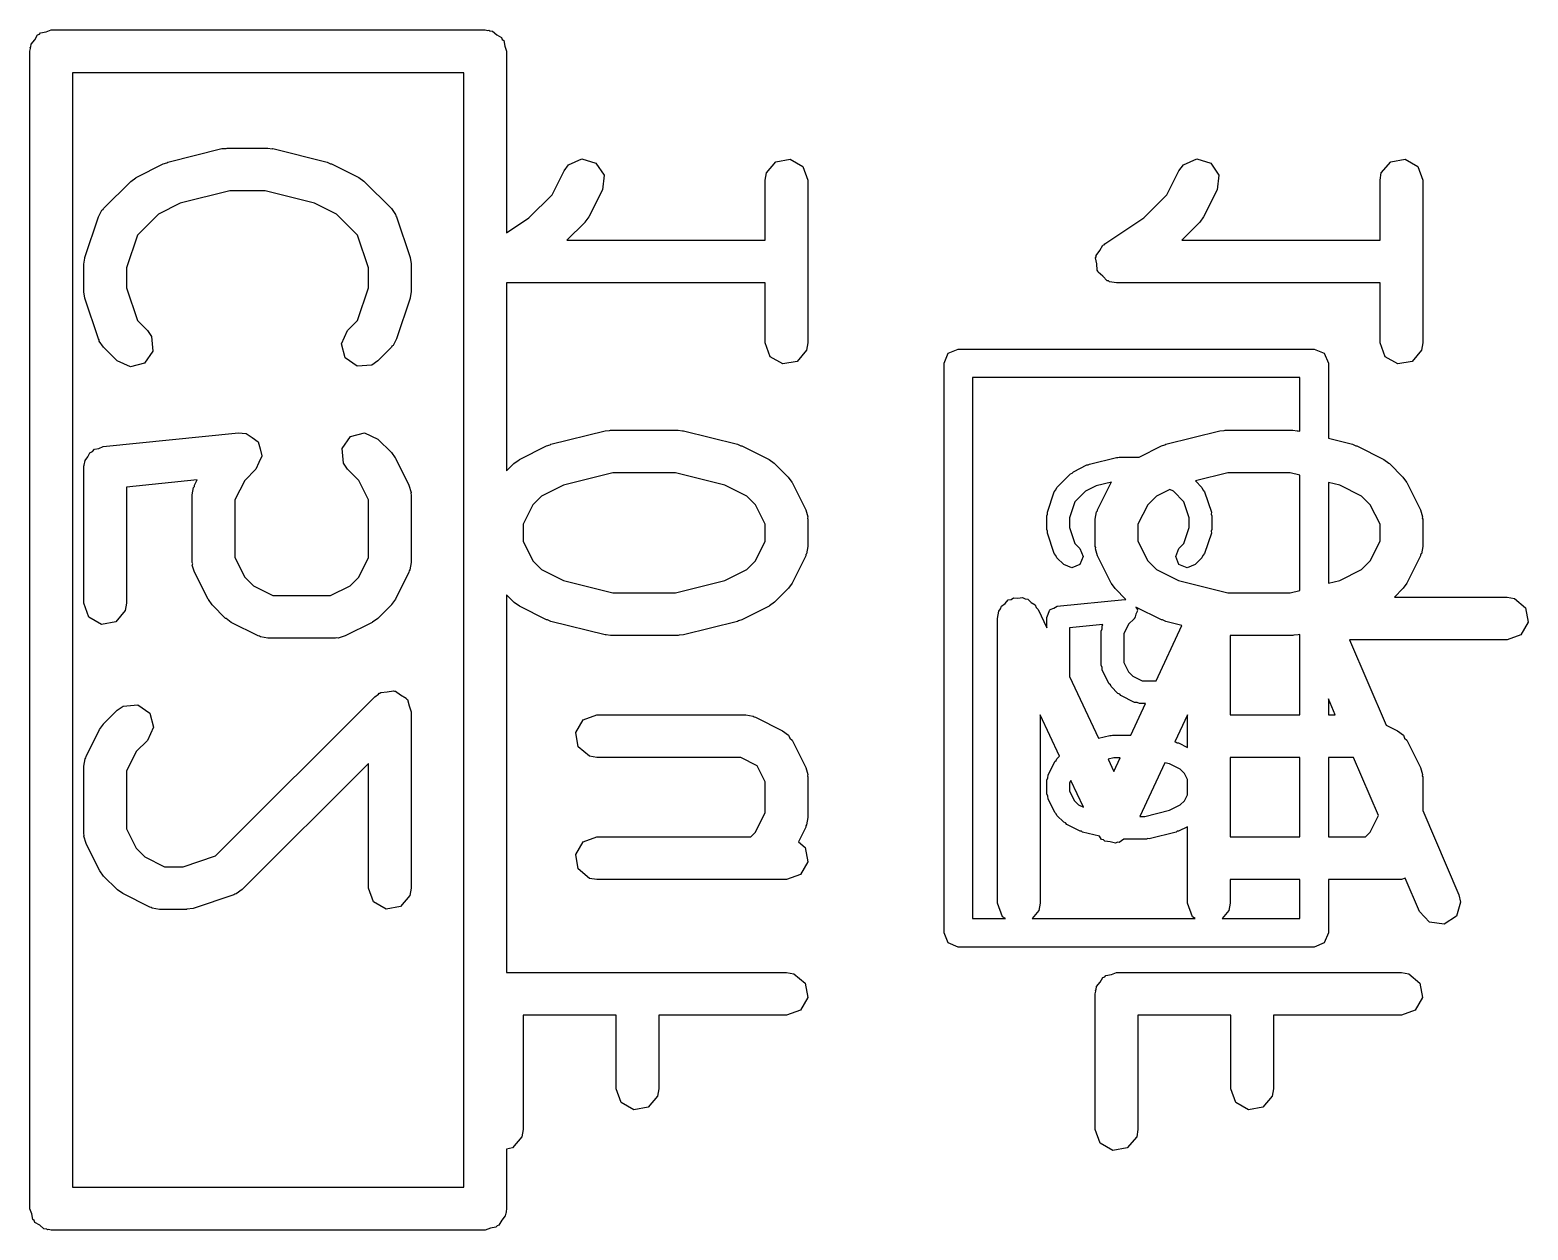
# Model space of a CAD drawing. Extents: x 0.18 to 5.48, y -2.58 to 1.79.
# Drawn here: x 2.012 to 2.2192, y 0.662 to 0.828 of the extents above; entities that cross this region are included whole.
import ezdxf

# ---------------------------------------------------------------- set-up
doc = ezdxf.new("R2010")
doc.units = 0
doc.header["$MEASUREMENT"] = 0
doc.layers.add('BLACK', color=7, linetype='CONTINUOUS')

msp = doc.modelspace()

# ---------------------------------------------------------------- linework, layer by layer
at = {"layer": 'BLACK', "linetype": 'CONTINUOUS'}
for p, q in [((2.01223, 0.82601), (2.01272, 0.826598)), ((2.01272, 0.826598), (2.0131, 0.827262)), ((2.0131, 0.827262), (2.01335, 0.827353)), ((2.01335, 0.827353), (2.01352, 0.827557)), ((2.01352, 0.827557), (2.01428, 0.82769)), ((2.01428, 0.82769), (2.015, 0.827953)), ((2.015, 0.827953), (2.075, 0.827953)), ((2.075, 0.827953), (2.07538, 0.827885)), ((2.07538, 0.827885), (2.07551, 0.827908)), ((2.07551, 0.827908), (2.07563, 0.827842)), ((2.07563, 0.827842), (2.07601, 0.827775)), ((2.07601, 0.827775), (2.0766, 0.827282)), ((2.0766, 0.827282), (2.07726, 0.826898)), ((2.07726, 0.826898), (2.07735, 0.826648)), ((2.07735, 0.826648), (2.07756, 0.826476)), ((2.07756, 0.826476), (2.07769, 0.825721)), ((2.01205, 0.825), (2.01211, 0.825384)), ((2.01205, 0.665), (2.01205, 0.825)), ((2.01209, 0.825513), (2.01216, 0.825626)), ((2.01211, 0.825384), (2.01209, 0.825513)), ((2.01216, 0.825626), (2.01223, 0.82601)), ((2.07769, 0.825721), (2.07795, 0.825)), ((2.07795, 0.825), (2.07795, 0.799916)), ((2.01795, 0.822047), (2.01795, 0.667953)), ((2.07205, 0.822047), (2.01795, 0.822047)), ((2.07205, 0.667953), (2.07205, 0.822047)), ((2.0311, 0.809671), (2.0386, 0.811546)), ((2.0386, 0.811546), (2.03918, 0.811587)), ((2.03918, 0.811587), (2.03931, 0.811634)), ((2.03931, 0.811634), (2.04494, 0.811634)), ((2.04494, 0.811634), (2.04552, 0.811532)), ((2.04552, 0.811532), (2.04565, 0.811546)), ((2.04565, 0.811546), (2.05315, 0.809671)), ((2.08652, 0.809324), (2.08837, 0.810127)), ((2.08837, 0.810127), (2.09031, 0.809551)), ((2.11519, 0.809737), (2.11718, 0.810087)), ((2.11718, 0.810087), (2.11893, 0.809077)), ((2.17152, 0.809324), (2.17337, 0.810127)), ((2.17337, 0.810127), (2.17531, 0.809551)), ((2.20019, 0.809737), (2.20218, 0.810087)), ((2.20218, 0.810087), (2.20393, 0.809077)), ((2.02674, 0.807573), (2.03049, 0.809448)), ((2.03049, 0.809448), (2.03098, 0.809593)), ((2.03098, 0.809593), (2.0311, 0.809671)), ((2.05315, 0.809671), (2.05362, 0.809464)), ((2.05362, 0.809464), (2.05376, 0.809448)), ((2.05376, 0.809448), (2.05751, 0.807573)), ((2.08425, 0.805179), (2.08591, 0.8085)), ((2.08591, 0.8085), (2.08652, 0.809324)), ((2.09031, 0.809551), (2.09142, 0.807865)), ((2.09142, 0.807865), (2.09119, 0.805859)), ((2.11372, 0.807179), (2.11389, 0.808189)), ((2.11389, 0.808189), (2.11519, 0.809737)), ((2.11893, 0.809077), (2.11962, 0.807179)), ((2.16925, 0.805179), (2.17091, 0.8085)), ((2.17091, 0.8085), (2.17152, 0.809324)), ((2.17531, 0.809551), (2.17642, 0.807865)), ((2.17642, 0.807865), (2.17619, 0.805859)), ((2.19872, 0.807179), (2.19889, 0.808189)), ((2.19889, 0.808189), (2.20019, 0.809737)), ((2.20393, 0.809077), (2.20462, 0.807179)), ((2.02223, 0.80327), (2.02598, 0.80702)), ((2.02598, 0.80702), (2.0267, 0.807526)), ((2.0267, 0.807526), (2.02674, 0.807573)), ((2.05751, 0.807573), (2.05822, 0.807047)), ((2.05822, 0.807047), (2.05827, 0.80702)), ((2.05827, 0.80702), (2.06202, 0.80327)), ((2.09119, 0.805859), (2.08931, 0.802109)), ((2.11372, 0.798884), (2.11372, 0.807179)), ((2.11962, 0.807179), (2.11962, 0.784682)), ((2.17619, 0.805859), (2.17431, 0.802109)), ((2.19872, 0.798884), (2.19872, 0.807179)), ((2.20462, 0.807179), (2.20462, 0.784682)), ((2.03284, 0.804021), (2.02981, 0.802505)), ((2.03968, 0.805729), (2.03284, 0.804021)), ((2.04457, 0.805729), (2.03968, 0.805729)), ((2.05141, 0.804021), (2.04457, 0.805729)), ((2.05444, 0.802505), (2.05141, 0.804021)), ((2.08104, 0.801975), (2.08425, 0.805179)), ((2.16604, 0.801975), (2.16925, 0.805179)), ((2.01964, 0.796492), (2.02151, 0.802116)), ((2.02151, 0.802116), (2.022, 0.803018)), ((2.022, 0.803018), (2.02215, 0.80311)), ((2.02215, 0.80311), (2.02223, 0.80327)), ((2.02981, 0.802505), (2.0269, 0.799587)), ((2.05735, 0.799587), (2.05444, 0.802505)), ((2.06202, 0.80327), (2.06261, 0.80243)), ((2.06261, 0.80243), (2.06263, 0.802254)), ((2.06263, 0.802254), (2.06274, 0.802116)), ((2.06274, 0.802116), (2.06461, 0.796492)), ((2.07795, 0.799916), (2.08104, 0.801975)), ((2.08931, 0.802109), (2.08879, 0.8014)), ((2.16066, 0.798388), (2.16604, 0.801975)), ((2.17431, 0.802109), (2.17379, 0.8014)), ((2.0269, 0.799587), (2.02539, 0.795079)), ((2.05886, 0.795079), (2.05735, 0.799587)), ((2.08876, 0.801342), (2.0863, 0.798884)), ((2.08879, 0.8014), (2.08876, 0.801342)), ((2.17376, 0.801342), (2.1713, 0.798884)), ((2.17379, 0.8014), (2.17376, 0.801342)), ((2.0863, 0.798884), (2.11372, 0.798884)), ((2.15997, 0.79745), (2.1604, 0.798193)), ((2.1604, 0.798193), (2.16056, 0.798251)), ((2.16056, 0.798251), (2.16066, 0.798388)), ((2.1713, 0.798884), (2.19872, 0.798884)), ((2.01949, 0.795558), (2.01964, 0.796427)), ((2.01949, 0.791808), (2.01949, 0.795558)), ((2.01964, 0.796427), (2.01964, 0.796492)), ((2.06461, 0.796492), (2.06474, 0.795618)), ((2.06474, 0.795618), (2.06476, 0.795558)), ((2.06476, 0.795558), (2.06476, 0.791808)), ((2.15939, 0.796444), (2.15948, 0.796591)), ((2.15954, 0.7956), (2.15939, 0.796444)), ((2.15946, 0.79676), (2.15997, 0.79745)), ((2.15948, 0.796591), (2.15946, 0.79676)), ((2.15959, 0.794744), (2.15954, 0.7956)), ((2.02539, 0.795079), (2.02539, 0.792288)), ((2.05886, 0.792288), (2.05886, 0.795079)), ((2.15971, 0.794622), (2.15959, 0.794744)), ((2.15974, 0.794454), (2.15971, 0.794622)), ((2.1604, 0.793904), (2.15974, 0.794454)), ((2.16099, 0.793284), (2.1604, 0.793904)), ((2.01951, 0.791748), (2.01949, 0.791808)), ((2.01964, 0.790875), (2.01951, 0.791748)), ((2.02539, 0.792288), (2.0269, 0.787779)), ((2.05735, 0.787779), (2.05886, 0.792288)), ((2.06476, 0.791808), (2.06461, 0.790939)), ((2.11372, 0.792978), (2.07795, 0.792978)), ((2.07795, 0.792978), (2.07795, 0.767015)), ((2.11372, 0.784682), (2.11372, 0.792978)), ((2.16116, 0.793265), (2.16099, 0.793284)), ((2.16129, 0.793156), (2.16116, 0.793265)), ((2.1623, 0.792978), (2.16129, 0.793156)), ((2.19872, 0.792978), (2.1623, 0.792978)), ((2.19872, 0.784682), (2.19872, 0.792978)), ((2.02151, 0.78525), (2.01964, 0.790875)), ((2.06461, 0.790875), (2.06274, 0.78525)), ((2.06461, 0.790939), (2.06461, 0.790875)), ((2.0269, 0.787779), (2.02828, 0.786397)), ((2.05597, 0.786397), (2.05735, 0.787779)), ((2.02162, 0.785112), (2.02151, 0.78525)), ((2.02164, 0.784936), (2.02162, 0.785112)), ((2.02828, 0.786397), (2.02887, 0.785557)), ((2.02887, 0.785557), (2.02904, 0.783545)), ((2.05512, 0.784567), (2.05597, 0.786397)), ((2.06274, 0.78525), (2.06225, 0.784349)), ((2.02223, 0.784096), (2.02164, 0.784936)), ((2.0241, 0.782221), (2.02223, 0.784096)), ((2.02904, 0.783545), (2.02788, 0.781891)), ((2.05564, 0.782616), (2.05512, 0.784567)), ((2.06202, 0.784096), (2.06015, 0.782221)), ((2.0621, 0.784256), (2.06202, 0.784096)), ((2.06225, 0.784349), (2.0621, 0.784256)), ((2.11441, 0.782784), (2.11372, 0.784682)), ((2.11944, 0.783672), (2.11814, 0.782125)), ((2.11962, 0.784682), (2.11944, 0.783672)), ((2.13843, 0.78187), (2.139, 0.783262)), ((2.139, 0.783262), (2.14039, 0.783839)), ((2.14039, 0.783839), (2.18961, 0.783839)), ((2.18961, 0.783839), (2.191, 0.783262)), ((2.191, 0.783262), (2.19157, 0.78187)), ((2.19941, 0.782784), (2.19872, 0.784682)), ((2.20444, 0.783672), (2.20314, 0.782125)), ((2.20462, 0.784682), (2.20444, 0.783672)), ((2.02593, 0.781368), (2.0241, 0.782221)), ((2.02788, 0.781891), (2.02593, 0.781368)), ((2.0573, 0.781457), (2.05564, 0.782616)), ((2.05931, 0.781633), (2.0573, 0.781457)), ((2.06015, 0.782221), (2.05931, 0.781633)), ((2.11616, 0.781774), (2.11441, 0.782784)), ((2.11814, 0.782125), (2.11616, 0.781774)), ((2.13843, 0.70313), (2.13843, 0.78187)), ((2.19157, 0.78187), (2.19157, 0.771502)), ((2.20116, 0.781774), (2.19941, 0.782784)), ((2.20314, 0.782125), (2.20116, 0.781774)), ((2.14236, 0.779902), (2.14236, 0.705098)), ((2.18764, 0.779902), (2.14236, 0.779902)), ((2.18764, 0.772486), (2.18764, 0.779902)), ((2.09217, 0.77259), (2.0923, 0.772637)), ((2.0923, 0.772637), (2.10167, 0.772637)), ((2.10167, 0.772637), (2.10225, 0.772535)), ((2.17717, 0.77259), (2.1773, 0.772637)), ((2.1773, 0.772637), (2.18667, 0.772637)), ((2.18667, 0.772637), (2.18725, 0.772535)), ((2.02215, 0.770375), (2.04089, 0.772249)), ((2.04089, 0.772249), (2.04192, 0.772173)), ((2.04192, 0.772173), (2.04193, 0.772162)), ((2.04193, 0.772162), (2.04195, 0.772163)), ((2.04195, 0.772163), (2.04276, 0.771595)), ((2.04276, 0.771595), (2.04359, 0.771035)), ((2.04359, 0.771035), (2.04359, 0.771016)), ((2.04359, 0.771016), (2.04361, 0.771005)), ((2.04361, 0.771005), (2.04386, 0.770046)), ((2.05521, 0.770075), (2.05637, 0.77173)), ((2.05637, 0.77173), (2.05832, 0.772253)), ((2.05832, 0.772253), (2.06015, 0.771399)), ((2.06015, 0.771399), (2.06202, 0.769524)), ((2.08348, 0.77045), (2.08397, 0.770596)), ((2.08397, 0.770596), (2.08408, 0.770674)), ((2.08408, 0.770674), (2.09158, 0.772549)), ((2.09158, 0.772549), (2.09217, 0.77259)), ((2.10225, 0.772535), (2.10239, 0.772549)), ((2.10239, 0.772549), (2.10989, 0.770674)), ((2.10989, 0.770674), (2.11035, 0.770466)), ((2.16848, 0.77045), (2.16897, 0.770596)), ((2.16897, 0.770596), (2.16908, 0.770674)), ((2.16908, 0.770674), (2.17658, 0.772549)), ((2.17658, 0.772549), (2.17717, 0.77259)), ((2.18725, 0.772535), (2.18739, 0.772549)), ((2.18739, 0.772549), (2.18764, 0.772486)), ((2.19157, 0.771502), (2.19489, 0.770674)), ((2.19489, 0.770674), (2.19535, 0.770466)), ((2.01967, 0.768446), (2.02007, 0.768927)), ((2.02007, 0.768927), (2.02033, 0.769498)), ((2.02033, 0.769498), (2.0207, 0.769677)), ((2.0207, 0.769677), (2.02096, 0.769994)), ((2.02096, 0.769994), (2.02158, 0.770102)), ((2.02158, 0.770102), (2.02215, 0.770375)), ((2.04413, 0.769054), (2.04371, 0.768155)), ((2.04386, 0.770046), (2.04413, 0.76909)), ((2.04413, 0.76909), (2.04412, 0.769073)), ((2.04412, 0.769073), (2.04413, 0.769054)), ((2.05538, 0.768063), (2.05521, 0.770075)), ((2.06202, 0.769524), (2.06253, 0.768801)), ((2.06253, 0.768801), (2.06258, 0.768757)), ((2.06258, 0.768757), (2.06445, 0.765007)), ((2.07896, 0.768022), (2.07968, 0.768529)), ((2.07968, 0.768529), (2.07973, 0.768576)), ((2.07973, 0.768576), (2.08348, 0.77045)), ((2.11035, 0.770466), (2.11049, 0.77045)), ((2.11049, 0.77045), (2.11424, 0.768576)), ((2.11424, 0.768576), (2.11495, 0.76805)), ((2.15853, 0.767931), (2.16227, 0.768868)), ((2.16227, 0.768868), (2.16247, 0.768839)), ((2.16247, 0.768839), (2.16266, 0.768915)), ((2.16266, 0.768915), (2.16541, 0.768915)), ((2.16541, 0.768915), (2.16848, 0.77045)), ((2.19535, 0.770466), (2.19549, 0.77045)), ((2.19549, 0.77045), (2.19924, 0.768576)), ((2.19924, 0.768576), (2.19995, 0.76805)), ((2.01949, 0.767436), (2.01951, 0.76759)), ((2.01949, 0.748689), (2.01949, 0.767436)), ((2.0195, 0.767657), (2.01955, 0.767769)), ((2.01951, 0.76759), (2.0195, 0.767657)), ((2.01955, 0.767769), (2.01967, 0.768446)), ((2.04328, 0.767223), (2.04174, 0.765687)), ((2.0433, 0.767249), (2.04328, 0.767241)), ((2.04328, 0.767241), (2.04328, 0.767223)), ((2.04371, 0.768155), (2.0433, 0.767249)), ((2.05597, 0.767223), (2.05538, 0.768063)), ((2.05751, 0.765687), (2.05597, 0.767223)), ((2.07795, 0.767015), (2.07896, 0.768022)), ((2.09266, 0.766731), (2.08583, 0.765023)), ((2.10131, 0.766731), (2.09266, 0.766731)), ((2.10814, 0.765023), (2.10131, 0.766731)), ((2.11495, 0.76805), (2.11501, 0.768022)), ((2.11501, 0.768022), (2.11688, 0.766148)), ((2.15404, 0.764705), (2.15592, 0.766579)), ((2.15592, 0.766579), (2.15616, 0.766679)), ((2.15616, 0.766679), (2.15633, 0.766874)), ((2.15633, 0.766874), (2.1582, 0.767812)), ((2.1582, 0.767812), (2.15838, 0.767824)), ((2.15838, 0.767824), (2.15853, 0.767931)), ((2.17766, 0.766731), (2.17318, 0.76561)), ((2.18631, 0.766731), (2.17766, 0.766731)), ((2.18764, 0.766399), (2.18631, 0.766731)), ((2.18764, 0.750472), (2.18764, 0.766399)), ((2.19995, 0.76805), (2.20001, 0.768022)), ((2.20001, 0.768022), (2.20188, 0.766148)), ((2.03516, 0.765741), (2.02539, 0.764764)), ((2.02539, 0.764764), (2.02539, 0.748689)), ((2.03449, 0.763687), (2.03466, 0.764697)), ((2.03466, 0.764697), (2.03478, 0.764832)), ((2.03478, 0.764832), (2.0348, 0.765007)), ((2.0348, 0.765007), (2.03516, 0.765741)), ((2.04174, 0.765687), (2.04039, 0.76299)), ((2.05886, 0.76299), (2.05751, 0.765687)), ((2.06445, 0.765007), (2.06474, 0.764024)), ((2.08583, 0.765023), (2.0828, 0.763508)), ((2.11117, 0.763508), (2.10814, 0.765023)), ((2.11688, 0.766148), (2.11739, 0.765425)), ((2.11739, 0.765425), (2.11743, 0.76538)), ((2.11743, 0.76538), (2.11931, 0.761631)), ((2.15366, 0.764089), (2.1539, 0.764366)), ((2.1539, 0.764366), (2.15404, 0.764705)), ((2.15946, 0.764917), (2.15797, 0.764172)), ((2.16158, 0.765449), (2.15946, 0.764917)), ((2.15966, 0.761631), (2.16153, 0.76538)), ((2.16153, 0.76538), (2.16158, 0.765449)), ((2.16964, 0.76443), (2.1678, 0.763508)), ((2.17016, 0.764172), (2.16964, 0.76443)), ((2.17318, 0.76561), (2.17408, 0.764705)), ((2.17408, 0.764705), (2.17422, 0.764366)), ((2.17422, 0.764366), (2.17446, 0.764089)), ((2.19314, 0.765023), (2.19157, 0.765414)), ((2.19157, 0.765414), (2.19157, 0.751457)), ((2.19617, 0.763508), (2.19314, 0.765023)), ((2.20188, 0.766148), (2.20239, 0.765425)), ((2.20239, 0.765425), (2.20243, 0.76538)), ((2.20243, 0.76538), (2.20431, 0.761631)), ((2.03449, 0.754313), (2.03449, 0.763687)), ((2.04039, 0.76299), (2.04039, 0.75501)), ((2.05886, 0.75501), (2.05886, 0.76299)), ((2.06474, 0.764024), (2.0647, 0.763853)), ((2.0647, 0.763853), (2.06476, 0.763687)), ((2.06476, 0.763687), (2.06476, 0.754313)), ((2.0816, 0.762311), (2.08025, 0.759613)), ((2.0828, 0.763508), (2.0816, 0.762311)), ((2.11237, 0.762311), (2.11117, 0.763508)), ((2.11372, 0.759613), (2.11237, 0.762311)), ((2.15273, 0.761277), (2.15366, 0.764089)), ((2.15653, 0.76274), (2.15579, 0.760523)), ((2.15797, 0.764172), (2.15653, 0.76274)), ((2.1666, 0.762311), (2.16525, 0.759613)), ((2.1678, 0.763508), (2.1666, 0.762311)), ((2.17159, 0.76274), (2.17016, 0.764172)), ((2.17233, 0.760523), (2.17159, 0.76274)), ((2.17446, 0.764089), (2.1754, 0.761277)), ((2.19737, 0.762311), (2.19617, 0.763508)), ((2.19872, 0.759613), (2.19737, 0.762311)), ((2.11931, 0.761631), (2.1196, 0.760648)), ((2.1196, 0.760648), (2.11956, 0.760476)), ((2.11956, 0.760476), (2.11962, 0.76031)), ((2.11962, 0.76031), (2.11962, 0.756561)), ((2.15265, 0.760779), (2.15274, 0.761018)), ((2.15265, 0.758904), (2.15265, 0.760779)), ((2.15274, 0.761018), (2.15273, 0.761277)), ((2.15579, 0.760523), (2.15579, 0.75916)), ((2.15935, 0.76031), (2.15952, 0.76132)), ((2.15935, 0.756561), (2.15935, 0.76031)), ((2.15952, 0.76132), (2.15964, 0.761455)), ((2.15964, 0.761455), (2.15966, 0.761631)), ((2.17233, 0.75916), (2.17233, 0.760523)), ((2.1754, 0.761277), (2.17538, 0.761018)), ((2.17538, 0.761018), (2.17548, 0.760779)), ((2.17548, 0.760779), (2.17548, 0.758904)), ((2.20431, 0.761631), (2.2046, 0.760648)), ((2.2046, 0.760648), (2.20456, 0.760476)), ((2.20456, 0.760476), (2.20462, 0.76031)), ((2.20462, 0.76031), (2.20462, 0.756561)), ((2.08025, 0.759613), (2.08025, 0.757258)), ((2.11372, 0.757258), (2.11372, 0.759613)), ((2.15274, 0.758665), (2.15265, 0.758904)), ((2.15273, 0.758406), (2.15274, 0.758665)), ((2.15366, 0.755594), (2.15273, 0.758406)), ((2.15579, 0.75916), (2.15653, 0.756943)), ((2.16525, 0.759613), (2.16525, 0.757258)), ((2.17159, 0.756943), (2.17233, 0.75916)), ((2.1754, 0.758406), (2.17446, 0.755594)), ((2.17548, 0.758904), (2.17538, 0.758665)), ((2.17538, 0.758665), (2.1754, 0.758406)), ((2.19872, 0.757258), (2.19872, 0.759613)), ((2.08025, 0.757258), (2.0816, 0.75456)), ((2.11237, 0.75456), (2.11372, 0.757258)), ((2.11962, 0.756561), (2.11944, 0.755551)), ((2.15653, 0.756943), (2.15721, 0.756268)), ((2.15721, 0.756268), (2.15767, 0.755155)), ((2.15941, 0.756395), (2.15935, 0.756561)), ((2.15937, 0.756223), (2.15941, 0.756395)), ((2.15966, 0.75524), (2.15937, 0.756223)), ((2.16525, 0.757258), (2.1666, 0.75456)), ((2.17046, 0.755155), (2.17092, 0.756268)), ((2.17092, 0.756268), (2.17159, 0.756943)), ((2.19737, 0.75456), (2.19872, 0.757258)), ((2.20462, 0.756561), (2.20444, 0.755551)), ((2.03455, 0.754147), (2.03449, 0.754313)), ((2.0345, 0.753976), (2.03455, 0.754147)), ((2.0348, 0.752993), (2.0345, 0.753976)), ((2.04039, 0.75501), (2.04174, 0.752313)), ((2.05751, 0.752313), (2.05886, 0.75501)), ((2.06476, 0.754313), (2.06458, 0.753303)), ((2.0816, 0.75456), (2.0828, 0.753363)), ((2.11117, 0.753363), (2.11237, 0.75456)), ((2.11931, 0.75524), (2.11743, 0.751491)), ((2.11933, 0.755416), (2.11931, 0.75524)), ((2.11944, 0.755551), (2.11933, 0.755416)), ((2.1539, 0.755317), (2.15366, 0.755594)), ((2.15404, 0.754979), (2.1539, 0.755317)), ((2.15498, 0.754041), (2.15404, 0.754979)), ((2.15609, 0.75358), (2.15498, 0.754041)), ((2.15721, 0.754041), (2.15609, 0.75358)), ((2.15767, 0.755155), (2.15721, 0.754041)), ((2.16153, 0.751491), (2.15966, 0.75524)), ((2.1666, 0.75456), (2.1678, 0.753363)), ((2.17092, 0.754041), (2.17046, 0.755155)), ((2.17203, 0.75358), (2.17092, 0.754041)), ((2.17314, 0.754041), (2.17203, 0.75358)), ((2.17408, 0.754979), (2.17314, 0.754041)), ((2.17422, 0.755317), (2.17408, 0.754979)), ((2.17446, 0.755594), (2.17422, 0.755317)), ((2.19617, 0.753363), (2.19737, 0.75456)), ((2.20431, 0.75524), (2.20243, 0.751491)), ((2.20433, 0.755416), (2.20431, 0.75524)), ((2.20444, 0.755551), (2.20433, 0.755416)), ((2.03667, 0.749243), (2.0348, 0.752993)), ((2.04174, 0.752313), (2.04294, 0.751116)), ((2.05631, 0.751116), (2.05751, 0.752313)), ((2.06445, 0.752993), (2.06258, 0.749243)), ((2.06447, 0.753168), (2.06445, 0.752993)), ((2.06458, 0.753303), (2.06447, 0.753168)), ((2.0828, 0.753363), (2.08583, 0.751848)), ((2.10814, 0.751848), (2.11117, 0.753363)), ((2.1678, 0.753363), (2.17083, 0.751848)), ((2.19314, 0.751848), (2.19617, 0.753363)), ((2.04294, 0.751116), (2.04563, 0.749767)), ((2.05361, 0.749767), (2.05631, 0.751116)), ((2.07896, 0.748849), (2.07795, 0.749856)), ((2.07795, 0.749856), (2.07795, 0.697646)), ((2.08583, 0.751848), (2.09266, 0.75014)), ((2.09266, 0.75014), (2.10131, 0.75014)), ((2.10131, 0.75014), (2.10814, 0.751848)), ((2.11688, 0.750723), (2.11501, 0.748849)), ((2.11691, 0.750782), (2.11688, 0.750723)), ((2.11743, 0.751491), (2.11691, 0.750782)), ((2.16158, 0.751446), (2.16153, 0.751491)), ((2.16209, 0.750723), (2.16158, 0.751446)), ((2.16358, 0.749226), (2.16209, 0.750723)), ((2.17083, 0.751848), (2.17766, 0.75014)), ((2.17766, 0.75014), (2.18631, 0.75014)), ((2.18631, 0.75014), (2.18764, 0.750472)), ((2.19157, 0.751457), (2.19314, 0.751848)), ((2.20188, 0.750723), (2.20071, 0.749552)), ((2.20191, 0.750782), (2.20188, 0.750723)), ((2.20243, 0.751491), (2.20191, 0.750782)), ((2.02018, 0.746791), (2.01949, 0.748689)), ((2.02539, 0.748689), (2.02521, 0.747679)), ((2.03672, 0.749199), (2.03667, 0.749243)), ((2.03723, 0.748476), (2.03672, 0.749199)), ((2.0391, 0.746601), (2.03723, 0.748476)), ((2.04563, 0.749767), (2.05361, 0.749767)), ((2.06202, 0.748476), (2.06015, 0.746601)), ((2.06205, 0.748534), (2.06202, 0.748476)), ((2.06258, 0.749243), (2.06205, 0.748534)), ((2.07902, 0.748821), (2.07896, 0.748849)), ((2.07973, 0.748295), (2.07902, 0.748821)), ((2.08348, 0.746421), (2.07973, 0.748295)), ((2.11424, 0.748295), (2.11049, 0.746421)), ((2.11428, 0.748342), (2.11424, 0.748295)), ((2.11501, 0.748849), (2.11428, 0.748342)), ((2.14601, 0.747609), (2.14626, 0.747911)), ((2.14626, 0.747911), (2.14637, 0.748292)), ((2.14637, 0.748292), (2.14689, 0.748662)), ((2.14689, 0.748662), (2.14731, 0.749156)), ((2.14731, 0.749156), (2.1477, 0.749225)), ((2.1477, 0.749225), (2.14802, 0.749451)), ((2.14802, 0.749451), (2.14866, 0.749395)), ((2.14866, 0.749395), (2.1493, 0.749507)), ((2.1493, 0.749507), (2.14964, 0.74931)), ((2.14964, 0.74931), (2.15003, 0.749276)), ((2.15003, 0.749276), (2.15049, 0.74882)), ((2.15049, 0.74882), (2.15105, 0.748497)), ((2.15105, 0.748497), (2.15118, 0.748127)), ((2.15118, 0.748127), (2.15146, 0.747848)), ((2.15146, 0.747848), (2.15265, 0.74531)), ((2.153, 0.747715), (2.15307, 0.747755)), ((2.15307, 0.747755), (2.15311, 0.747832)), ((2.15311, 0.747832), (2.1536, 0.748035)), ((2.1536, 0.748035), (2.15406, 0.748285)), ((2.15406, 0.748285), (2.16344, 0.749223)), ((2.16344, 0.749223), (2.16352, 0.749199)), ((2.16352, 0.749199), (2.16358, 0.749226)), ((2.16848, 0.746421), (2.16497, 0.748176)), ((2.16497, 0.748176), (2.16516, 0.747812)), ((2.16516, 0.747812), (2.16514, 0.747733)), ((2.20071, 0.749552), (2.21628, 0.749552)), ((2.21628, 0.749552), (2.21729, 0.749374)), ((2.21729, 0.749374), (2.21883, 0.748076)), ((2.21883, 0.748076), (2.21918, 0.746086)), ((2.02193, 0.745781), (2.02018, 0.746791)), ((2.02392, 0.746132), (2.02193, 0.745781)), ((2.02521, 0.747679), (2.02392, 0.746132)), ((2.03916, 0.746574), (2.0391, 0.746601)), ((2.03987, 0.746048), (2.03916, 0.746574)), ((2.04362, 0.744173), (2.03987, 0.746048)), ((2.05938, 0.746048), (2.05563, 0.744173)), ((2.05943, 0.746095), (2.05938, 0.746048)), ((2.06015, 0.746601), (2.05943, 0.746095)), ((2.08362, 0.746405), (2.08348, 0.746421)), ((2.08408, 0.746197), (2.08362, 0.746405)), ((2.09158, 0.744322), (2.08408, 0.746197)), ((2.10989, 0.746197), (2.10239, 0.744322)), ((2.11, 0.746275), (2.10989, 0.746197)), ((2.11049, 0.746421), (2.11, 0.746275)), ((2.14583, 0.746599), (2.14601, 0.747609)), ((2.14583, 0.707229), (2.14583, 0.746599)), ((2.15265, 0.746718), (2.15285, 0.747208)), ((2.15265, 0.74531), (2.15265, 0.746718)), ((2.15285, 0.747208), (2.153, 0.747715)), ((2.16041, 0.745755), (2.15579, 0.745293)), ((2.16031, 0.745548), (2.16041, 0.745755)), ((2.16395, 0.745785), (2.16329, 0.744472)), ((2.16471, 0.746542), (2.16395, 0.745785)), ((2.16474, 0.746619), (2.16471, 0.746542)), ((2.16481, 0.746658), (2.16474, 0.746619)), ((2.16497, 0.747166), (2.16481, 0.746658)), ((2.16517, 0.747656), (2.16497, 0.747166)), ((2.16514, 0.747733), (2.16517, 0.747656)), ((2.16862, 0.746405), (2.16848, 0.746421)), ((2.16908, 0.746197), (2.16862, 0.746405)), ((2.17132, 0.745636), (2.16908, 0.746197)), ((2.21918, 0.746086), (2.21817, 0.744337)), ((2.04379, 0.744153), (2.04362, 0.744173)), ((2.04393, 0.744039), (2.04379, 0.744153)), ((2.04494, 0.743861), (2.04393, 0.744039)), ((2.05431, 0.743861), (2.04494, 0.743861)), ((2.05448, 0.743922), (2.05431, 0.743861)), ((2.05465, 0.743881), (2.05448, 0.743922)), ((2.05563, 0.744173), (2.05465, 0.743881)), ((2.09172, 0.744336), (2.09158, 0.744322)), ((2.0923, 0.744234), (2.09172, 0.744336)), ((2.10167, 0.744234), (2.0923, 0.744234)), ((2.1018, 0.744281), (2.10167, 0.744234)), ((2.10239, 0.744322), (2.1018, 0.744281)), ((2.15579, 0.745293), (2.15579, 0.738561)), ((2.16014, 0.744843), (2.16028, 0.745182)), ((2.16014, 0.740157), (2.16014, 0.744843)), ((2.16028, 0.745182), (2.16031, 0.745548)), ((2.16329, 0.744472), (2.16329, 0.740528)), ((2.16775, 0.737982), (2.17132, 0.745636)), ((2.18667, 0.744234), (2.17798, 0.744234)), ((2.17798, 0.744234), (2.17798, 0.733267)), ((2.1868, 0.744281), (2.18667, 0.744234)), ((2.18739, 0.744322), (2.1868, 0.744281)), ((2.18764, 0.744385), (2.18739, 0.744322)), ((2.18764, 0.733267), (2.18764, 0.744385)), ((2.21628, 0.743646), (2.19451, 0.743646)), ((2.19451, 0.743646), (2.19956, 0.731857)), ((2.21817, 0.744337), (2.21628, 0.743646)), ((2.16028, 0.739818), (2.16014, 0.740157)), ((2.16031, 0.739452), (2.16028, 0.739818)), ((2.16329, 0.740528), (2.16395, 0.739215)), ((2.15579, 0.738561), (2.15977, 0.730044)), ((2.16125, 0.737577), (2.16031, 0.739452)), ((2.16144, 0.737408), (2.16125, 0.737577)), ((2.16154, 0.737168), (2.16144, 0.737408)), ((2.16395, 0.739215), (2.16453, 0.738639)), ((2.16453, 0.738639), (2.16584, 0.737982)), ((2.16584, 0.737982), (2.16775, 0.737982)), ((2.03772, 0.713774), (2.05972, 0.735779)), ((2.05972, 0.735779), (2.06025, 0.736148)), ((2.06025, 0.736148), (2.06033, 0.736248)), ((2.06033, 0.736248), (2.06041, 0.736262)), ((2.06041, 0.736262), (2.06056, 0.736367)), ((2.06056, 0.736367), (2.06145, 0.736444)), ((2.06145, 0.736444), (2.06232, 0.736599)), ((2.06232, 0.736599), (2.06244, 0.736531)), ((2.06244, 0.736531), (2.06257, 0.736543)), ((2.06257, 0.736543), (2.0633, 0.736033)), ((2.0633, 0.736033), (2.06407, 0.735589)), ((2.06407, 0.735589), (2.06412, 0.735462)), ((2.06412, 0.735462), (2.06423, 0.735384)), ((2.06423, 0.735384), (2.06446, 0.734526)), ((2.16248, 0.736231), (2.16154, 0.737168)), ((2.16272, 0.736132), (2.16248, 0.736231)), ((2.16289, 0.735936), (2.16272, 0.736132)), ((2.16476, 0.734998), (2.16289, 0.735936)), ((2.19253, 0.733267), (2.19157, 0.735499)), ((2.19157, 0.735499), (2.19157, 0.733267)), ((2.02223, 0.732029), (2.0241, 0.733904)), ((2.0241, 0.733904), (2.02494, 0.734492)), ((2.02494, 0.734492), (2.02695, 0.734668)), ((2.02695, 0.734668), (2.02861, 0.733509)), ((2.02861, 0.733509), (2.02913, 0.731559)), ((2.06446, 0.734526), (2.06476, 0.733691)), ((2.06476, 0.733691), (2.06476, 0.709319)), ((2.08852, 0.732576), (2.09042, 0.733267)), ((2.09042, 0.733267), (2.11104, 0.733267)), ((2.11104, 0.733267), (2.11205, 0.733089)), ((2.15441, 0.727572), (2.15174, 0.733289)), ((2.15174, 0.733289), (2.15174, 0.707229)), ((2.16425, 0.730483), (2.16628, 0.734832)), ((2.16513, 0.734972), (2.16476, 0.734998)), ((2.16547, 0.734832), (2.16513, 0.734972)), ((2.16628, 0.734832), (2.16547, 0.734832)), ((2.17208, 0.733289), (2.17033, 0.729549)), ((2.17208, 0.728769), (2.17208, 0.733289)), ((2.17798, 0.733267), (2.18764, 0.733267)), ((2.19157, 0.733267), (2.19253, 0.733267)), ((2.0198, 0.727512), (2.02167, 0.731262)), ((2.02167, 0.731262), (2.0222, 0.731971)), ((2.0222, 0.731971), (2.02223, 0.732029)), ((2.02913, 0.731559), (2.02828, 0.729728)), ((2.08751, 0.730827), (2.08852, 0.732576)), ((2.11205, 0.733089), (2.11219, 0.732975)), ((2.11219, 0.732975), (2.11236, 0.732955)), ((2.11236, 0.732955), (2.11611, 0.73108)), ((2.19956, 0.731857), (2.20111, 0.73108)), ((2.02828, 0.729728), (2.02674, 0.728192)), ((2.08786, 0.728838), (2.08751, 0.730827)), ((2.11611, 0.73108), (2.11694, 0.730469)), ((2.11694, 0.730469), (2.11711, 0.730064)), ((2.11711, 0.730064), (2.11743, 0.72976)), ((2.11743, 0.72976), (2.11931, 0.72601)), ((2.15977, 0.730044), (2.16134, 0.730436)), ((2.16134, 0.730436), (2.16153, 0.730406)), ((2.16153, 0.730406), (2.16172, 0.730483)), ((2.16172, 0.730483), (2.16425, 0.730483)), ((2.17033, 0.729549), (2.17054, 0.729498)), ((2.17054, 0.729498), (2.17068, 0.729392)), ((2.17068, 0.729392), (2.17086, 0.729379)), ((2.17086, 0.729379), (2.17208, 0.728769)), ((2.20111, 0.73108), (2.20194, 0.730469)), ((2.20194, 0.730469), (2.20211, 0.730064)), ((2.20211, 0.730064), (2.20243, 0.72976)), ((2.20243, 0.72976), (2.20431, 0.72601)), ((2.01949, 0.726192), (2.01967, 0.727201)), ((2.01967, 0.727201), (2.01978, 0.727337)), ((2.01978, 0.727337), (2.0198, 0.727512)), ((2.02674, 0.728192), (2.02539, 0.725494)), ((2.08941, 0.727539), (2.08786, 0.728838)), ((2.09042, 0.727361), (2.08941, 0.727539)), ((2.11035, 0.727361), (2.09042, 0.727361)), ((2.11259, 0.726238), (2.11035, 0.727361)), ((2.15394, 0.72697), (2.15404, 0.727209)), ((2.15404, 0.727209), (2.15441, 0.727572)), ((2.16191, 0.727333), (2.16113, 0.727136)), ((2.16113, 0.727136), (2.16191, 0.72546)), ((2.16191, 0.72546), (2.16278, 0.727333)), ((2.16278, 0.727333), (2.16191, 0.727333)), ((2.17798, 0.727361), (2.17798, 0.716394)), ((2.18764, 0.727361), (2.17798, 0.727361)), ((2.18764, 0.716394), (2.18764, 0.727361)), ((2.19157, 0.727361), (2.19157, 0.716394)), ((2.19506, 0.727361), (2.19157, 0.727361)), ((2.1985, 0.719335), (2.19506, 0.727361)), ((2.01949, 0.716818), (2.01949, 0.726192)), ((2.02539, 0.725494), (2.02539, 0.717515)), ((2.05886, 0.726562), (2.0414, 0.709106)), ((2.05886, 0.709319), (2.05886, 0.726562)), ((2.11372, 0.723993), (2.11259, 0.726238)), ((2.11931, 0.72601), (2.1196, 0.725027)), ((2.1196, 0.725027), (2.11956, 0.724856)), ((2.15281, 0.724925), (2.15375, 0.7268)), ((2.15375, 0.7268), (2.15394, 0.72697)), ((2.16898, 0.726642), (2.16552, 0.719234)), ((2.16961, 0.726485), (2.16898, 0.726642)), ((2.1711, 0.725739), (2.16961, 0.726485)), ((2.17167, 0.725163), (2.1711, 0.725739)), ((2.17208, 0.724352), (2.17167, 0.725163)), ((2.20431, 0.72601), (2.2046, 0.725027)), ((2.2046, 0.725027), (2.20456, 0.724856)), ((2.11372, 0.719762), (2.11372, 0.723993)), ((2.11956, 0.724856), (2.11962, 0.72469)), ((2.11962, 0.72469), (2.11962, 0.719065)), ((2.15265, 0.724221), (2.15279, 0.72456)), ((2.15265, 0.722346), (2.15265, 0.724221)), ((2.15279, 0.72456), (2.15281, 0.724925)), ((2.15598, 0.72421), (2.15579, 0.723849)), ((2.15579, 0.723849), (2.15579, 0.722718)), ((2.15771, 0.720486), (2.15598, 0.72421)), ((2.17208, 0.722216), (2.17208, 0.724352)), ((2.20456, 0.724856), (2.20462, 0.72469)), ((2.20462, 0.72469), (2.20462, 0.720049)), ((2.15279, 0.722008), (2.15265, 0.722346)), ((2.15281, 0.721642), (2.15279, 0.722008)), ((2.15375, 0.719767), (2.15281, 0.721642)), ((2.15579, 0.722718), (2.15645, 0.721404)), ((2.15645, 0.721404), (2.15703, 0.720828)), ((2.15703, 0.720828), (2.15771, 0.720486)), ((2.16961, 0.720083), (2.1711, 0.720828)), ((2.1711, 0.720828), (2.17167, 0.721404)), ((2.17167, 0.721404), (2.17208, 0.722216)), ((2.11237, 0.717065), (2.11372, 0.719762)), ((2.11962, 0.719065), (2.11944, 0.718055)), ((2.15394, 0.719597), (2.15375, 0.719767)), ((2.15404, 0.719358), (2.15394, 0.719597)), ((2.15498, 0.718421), (2.15404, 0.719358)), ((2.16552, 0.719234), (2.16621, 0.719234)), ((2.16621, 0.719234), (2.16961, 0.720083)), ((2.19737, 0.717065), (2.1985, 0.719335)), ((2.20462, 0.720049), (2.20962, 0.708392)), ((2.01955, 0.716652), (2.01949, 0.716818)), ((2.02539, 0.717515), (2.02674, 0.714817)), ((2.1117, 0.716394), (2.11237, 0.717065)), ((2.11931, 0.717745), (2.11829, 0.715704)), ((2.11933, 0.71792), (2.11931, 0.717745)), ((2.11944, 0.718055), (2.11933, 0.71792)), ((2.15522, 0.718321), (2.15498, 0.718421)), ((2.15539, 0.718126), (2.15522, 0.718321)), ((2.15727, 0.717188), (2.15539, 0.718126)), ((2.15744, 0.717176), (2.15727, 0.717188)), ((2.15759, 0.717069), (2.15744, 0.717176)), ((2.15991, 0.716487), (2.15759, 0.717069)), ((2.17054, 0.717069), (2.16679, 0.716132)), ((2.17068, 0.717176), (2.17054, 0.717069)), ((2.17086, 0.717188), (2.17068, 0.717176)), ((2.17208, 0.717798), (2.17086, 0.717188)), ((2.17208, 0.707229), (2.17208, 0.717798)), ((2.1967, 0.716394), (2.19737, 0.717065)), ((2.01951, 0.71648), (2.01955, 0.716652)), ((2.0198, 0.715497), (2.01951, 0.71648)), ((2.02167, 0.711748), (2.0198, 0.715497)), ((2.02674, 0.714817), (2.02794, 0.71362)), ((2.08751, 0.713954), (2.08852, 0.715703)), ((2.08852, 0.715703), (2.09042, 0.716394)), ((2.09042, 0.716394), (2.1117, 0.716394)), ((2.11829, 0.715704), (2.11923, 0.714917)), ((2.11923, 0.714917), (2.11958, 0.712928)), ((2.16021, 0.716059), (2.15991, 0.716487)), ((2.16047, 0.71599), (2.16021, 0.716059)), ((2.16066, 0.715801), (2.16047, 0.71599)), ((2.16142, 0.715735), (2.16066, 0.715801)), ((2.16216, 0.715536), (2.16142, 0.715735)), ((2.16241, 0.715649), (2.16216, 0.715536)), ((2.16267, 0.715626), (2.16241, 0.715649)), ((2.1633, 0.716065), (2.16267, 0.715626)), ((2.16334, 0.716085), (2.1633, 0.716065)), ((2.16641, 0.716085), (2.16334, 0.716085)), ((2.16659, 0.716161), (2.16641, 0.716085)), ((2.16679, 0.716132), (2.16659, 0.716161)), ((2.17798, 0.716394), (2.18764, 0.716394)), ((2.19157, 0.716394), (2.1967, 0.716394)), ((2.02794, 0.71362), (2.03064, 0.712271)), ((2.03321, 0.712271), (2.03772, 0.713774)), ((2.08786, 0.711965), (2.08751, 0.713954)), ((2.11958, 0.712928), (2.11857, 0.711179)), ((2.02172, 0.711703), (2.02167, 0.711748)), ((2.02223, 0.71098), (2.02172, 0.711703)), ((2.0241, 0.709106), (2.02223, 0.71098)), ((2.03064, 0.712271), (2.03321, 0.712271)), ((2.08941, 0.710666), (2.08786, 0.711965)), ((2.09042, 0.710488), (2.08941, 0.710666)), ((2.11667, 0.710488), (2.09042, 0.710488)), ((2.11857, 0.711179), (2.11667, 0.710488)), ((2.17798, 0.710488), (2.17798, 0.707229)), ((2.18764, 0.710488), (2.17798, 0.710488)), ((2.18764, 0.705098), (2.18764, 0.710488)), ((2.20167, 0.710488), (2.19157, 0.710488)), ((2.19157, 0.710488), (2.19157, 0.70313)), ((2.20221, 0.710685), (2.20167, 0.710488)), ((2.20419, 0.706066), (2.20221, 0.710685)), ((2.02416, 0.709078), (2.0241, 0.709106)), ((2.02487, 0.708552), (2.02416, 0.709078)), ((2.02862, 0.706678), (2.02487, 0.708552)), ((2.04025, 0.708392), (2.03462, 0.706517)), ((2.04039, 0.708502), (2.04025, 0.708392)), ((2.04056, 0.708517), (2.04039, 0.708502)), ((2.0414, 0.709106), (2.04056, 0.708517)), ((2.05955, 0.707421), (2.05886, 0.709319)), ((2.06476, 0.709319), (2.06458, 0.708309)), ((2.20962, 0.708392), (2.20985, 0.707394)), ((2.02879, 0.706657), (2.02862, 0.706678)), ((2.02893, 0.706544), (2.02879, 0.706657)), ((2.02994, 0.706366), (2.02893, 0.706544)), ((2.03369, 0.706366), (2.02994, 0.706366)), ((2.03375, 0.706388), (2.03369, 0.706366)), ((2.03462, 0.706517), (2.03375, 0.706388)), ((2.0613, 0.706411), (2.05955, 0.707421)), ((2.06329, 0.706762), (2.0613, 0.706411)), ((2.06458, 0.708309), (2.06329, 0.706762)), ((2.14652, 0.705331), (2.14583, 0.707229)), ((2.15174, 0.707229), (2.15156, 0.706219)), ((2.17277, 0.705331), (2.17208, 0.707229)), ((2.17798, 0.707229), (2.17781, 0.706219)), ((2.20985, 0.707394), (2.20927, 0.70546)), ((2.14236, 0.705098), (2.14693, 0.705098)), ((2.14693, 0.705098), (2.14652, 0.705331)), ((2.15156, 0.706219), (2.15062, 0.705098)), ((2.15062, 0.705098), (2.17317, 0.705098)), ((2.17317, 0.705098), (2.17277, 0.705331)), ((2.17781, 0.706219), (2.17687, 0.705098)), ((2.17687, 0.705098), (2.18764, 0.705098)), ((2.20557, 0.704594), (2.20419, 0.706066)), ((2.20758, 0.704354), (2.20557, 0.704594)), ((2.20927, 0.70546), (2.20758, 0.704354)), ((2.139, 0.701738), (2.13843, 0.70313)), ((2.19157, 0.70313), (2.191, 0.701738)), ((2.14039, 0.701161), (2.139, 0.701738)), ((2.18961, 0.701161), (2.14039, 0.701161)), ((2.191, 0.701738), (2.18961, 0.701161)), ((2.07795, 0.697646), (2.11667, 0.697646)), ((2.11667, 0.697646), (2.11768, 0.697468)), ((2.11768, 0.697468), (2.11923, 0.69617)), ((2.11923, 0.69617), (2.11958, 0.694181)), ((2.15952, 0.695703), (2.16002, 0.696291)), ((2.16002, 0.696291), (2.1604, 0.696955)), ((2.1604, 0.696955), (2.16065, 0.697046)), ((2.16065, 0.697046), (2.16082, 0.697251)), ((2.16082, 0.697251), (2.16158, 0.697384)), ((2.16158, 0.697384), (2.1623, 0.697646)), ((2.1623, 0.697646), (2.20167, 0.697646)), ((2.20167, 0.697646), (2.20268, 0.697468)), ((2.20268, 0.697468), (2.20423, 0.69617)), ((2.20423, 0.69617), (2.20458, 0.694181)), ((2.11958, 0.694181), (2.11857, 0.692432)), ((2.15935, 0.694693), (2.15941, 0.695077)), ((2.15935, 0.675946), (2.15935, 0.694693)), ((2.15939, 0.695206), (2.15946, 0.69532)), ((2.15941, 0.695077), (2.15939, 0.695206)), ((2.15946, 0.69532), (2.15952, 0.695703)), ((2.20458, 0.694181), (2.20357, 0.692432)), ((2.11857, 0.692432), (2.11667, 0.691741)), ((2.20357, 0.692432), (2.20167, 0.691741)), ((2.09309, 0.691741), (2.08025, 0.691741)), ((2.08025, 0.691741), (2.08025, 0.675946)), ((2.09309, 0.68157), (2.09309, 0.691741)), ((2.11667, 0.691741), (2.099, 0.691741)), ((2.099, 0.691741), (2.099, 0.68157)), ((2.17809, 0.691741), (2.16525, 0.691741)), ((2.16525, 0.691741), (2.16525, 0.675946)), ((2.17809, 0.68157), (2.17809, 0.691741)), ((2.20167, 0.691741), (2.184, 0.691741)), ((2.184, 0.691741), (2.184, 0.68157)), ((2.09378, 0.679672), (2.09309, 0.68157)), ((2.099, 0.68157), (2.09882, 0.68056)), ((2.17878, 0.679672), (2.17809, 0.68157)), ((2.184, 0.68157), (2.18382, 0.68056)), ((2.09553, 0.678662), (2.09378, 0.679672)), ((2.09882, 0.68056), (2.09752, 0.679013)), ((2.18053, 0.678662), (2.17878, 0.679672)), ((2.18382, 0.68056), (2.18252, 0.679013)), ((2.09752, 0.679013), (2.09553, 0.678662)), ((2.18252, 0.679013), (2.18053, 0.678662)), ((2.08025, 0.675946), (2.08007, 0.674936)), ((2.16004, 0.674048), (2.15935, 0.675946)), ((2.16525, 0.675946), (2.16507, 0.674936)), ((2.07877, 0.673389), (2.07795, 0.673244)), ((2.07795, 0.673244), (2.07795, 0.665)), ((2.08007, 0.674936), (2.07877, 0.673389)), ((2.16179, 0.673038), (2.16004, 0.674048)), ((2.16377, 0.673389), (2.16179, 0.673038)), ((2.16507, 0.674936), (2.16377, 0.673389)), ((2.01795, 0.667953), (2.07205, 0.667953)), ((2.01231, 0.664279), (2.01205, 0.665)), ((2.07795, 0.665), (2.07789, 0.664616)), ((2.01244, 0.663524), (2.01231, 0.664279)), ((2.01265, 0.663352), (2.01244, 0.663524)), ((2.01274, 0.663102), (2.01265, 0.663352)), ((2.0134, 0.662718), (2.01274, 0.663102)), ((2.07728, 0.663402), (2.0769, 0.662738)), ((2.07777, 0.66399), (2.07728, 0.663402)), ((2.07784, 0.664374), (2.07777, 0.66399)), ((2.07791, 0.664487), (2.07784, 0.664374)), ((2.07789, 0.664616), (2.07791, 0.664487)), ((2.01399, 0.662225), (2.0134, 0.662718)), ((2.01437, 0.662158), (2.01399, 0.662225)), ((2.01449, 0.662092), (2.01437, 0.662158)), ((2.01462, 0.662115), (2.01449, 0.662092)), ((2.015, 0.662047), (2.01462, 0.662115)), ((2.075, 0.662047), (2.015, 0.662047)), ((2.07572, 0.66231), (2.075, 0.662047)), ((2.07648, 0.662443), (2.07572, 0.66231)), ((2.07665, 0.662647), (2.07648, 0.662443)), ((2.0769, 0.662738), (2.07665, 0.662647))]:
    msp.add_line(p, q, dxfattribs=at)

doc.saveas('drawing.dxf')
